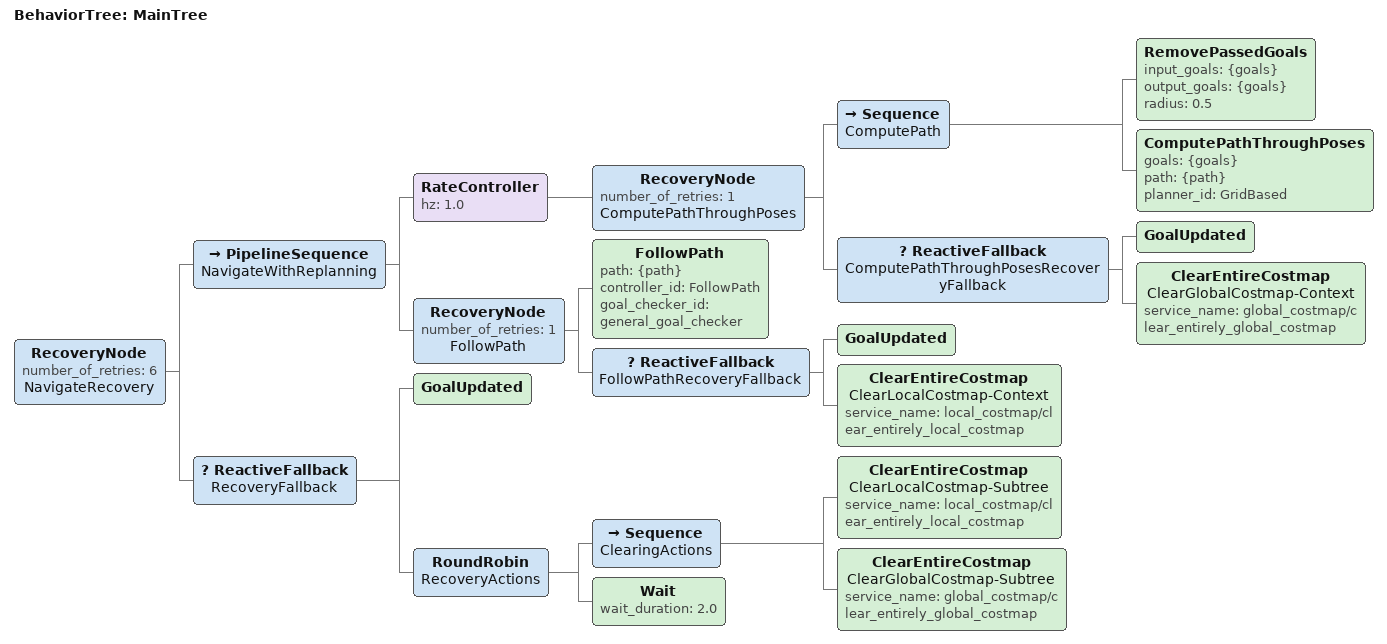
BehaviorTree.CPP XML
<root main_tree_to_execute="MainTree">
  <BehaviorTree ID="MainTree">
    <RecoveryNode number_of_retries="6" name="NavigateRecovery">
      <PipelineSequence name="NavigateWithReplanning">
        <RateController hz="1.0">
          <RecoveryNode number_of_retries="1" name="ComputePathThroughPoses">
            <Sequence name="ComputePath">
              <RemovePassedGoals input_goals="{goals}" output_goals="{goals}" radius="0.5"/>
              <ComputePathThroughPoses goals="{goals}" path="{path}" planner_id="GridBased"/>
            </Sequence>
            <ReactiveFallback name="ComputePathThroughPosesRecoveryFallback">
              <GoalUpdated/>
              <ClearEntireCostmap name="ClearGlobalCostmap-Context"
                                  service_name="global_costmap/clear_entirely_global_costmap"/>
            </ReactiveFallback>
          </RecoveryNode>
        </RateController>
        <RecoveryNode number_of_retries="1" name="FollowPath">
          <FollowPath path="{path}" controller_id="FollowPath" goal_checker_id="general_goal_checker"/>
          <ReactiveFallback name="FollowPathRecoveryFallback">
            <GoalUpdated/>
            <ClearEntireCostmap name="ClearLocalCostmap-Context"
                                service_name="local_costmap/clear_entirely_local_costmap"/>
          </ReactiveFallback>
        </RecoveryNode>
      </PipelineSequence>
      <ReactiveFallback name="RecoveryFallback">
        <GoalUpdated/>
        <RoundRobin name="RecoveryActions">
          <Sequence name="ClearingActions">
            <ClearEntireCostmap name="ClearLocalCostmap-Subtree"
                                service_name="local_costmap/clear_entirely_local_costmap"/>
            <ClearEntireCostmap name="ClearGlobalCostmap-Subtree"
                                service_name="global_costmap/clear_entirely_global_costmap"/>
          </Sequence>
          <Wait wait_duration="2.0"/>
        </RoundRobin>
      </ReactiveFallback>
    </RecoveryNode>
  </BehaviorTree>
</root>
